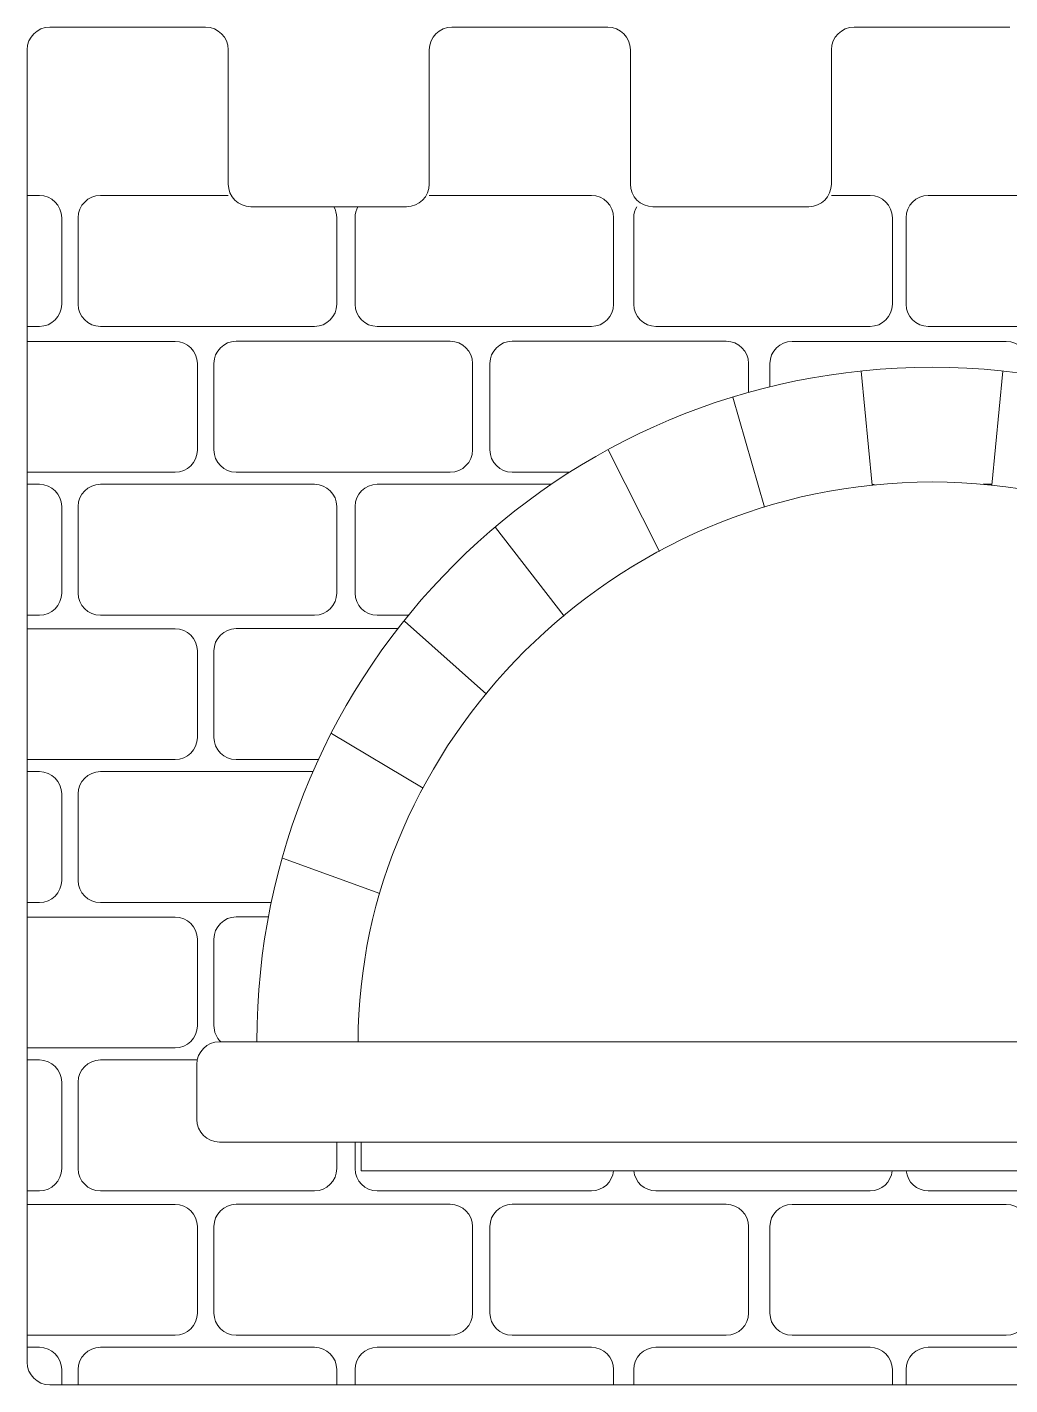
# Model space of a CAD drawing. Header units: millimetres. Extents: x -1420 to -489, y -454 to 898.
# Drawn here: x -1181.9 to -964.7, y 598.1 to 898.1 of the extents above; entities that cross this region are included whole.
import ezdxf

# ---------------------------------------------------------------- set-up
doc = ezdxf.new("R2010")
doc.units = ezdxf.units.MM
doc.header["$MEASUREMENT"] = 0
doc.layers.add('Layer 1', color=7, linetype='Continuous')

msp = doc.modelspace()

# ---------------------------------------------------------------- linework, layer by layer
at = {"layer": 'Layer 1', "color": 1, "lineweight": 20}
for points, knots in [([(-1142.4549, 898.0679), (-1142.4549, 898.0679), (-1176.8949, 898.0679), (-1176.8949, 898.0679), (-1176.8949, 898.0679), (-1179.6488, 898.0679), (-1181.8949, 895.8218), (-1181.8949, 893.0679), (-1181.8949, 893.0679), (-1181.8949, 893.0679), (-1181.8949, 603.0679), (-1181.8949, 603.0679), (-1181.8949, 603.0679), (-1181.8949, 600.314), (-1179.6488, 598.0679), (-1176.8949, 598.0679), (-1176.8949, 598.0679), (-1176.8949, 598.0679), (-786.8949, 598.0679), (-786.8949, 598.0679), (-786.8949, 598.0679), (-784.141, 598.0679), (-781.8949, 600.314), (-781.8949, 603.0679), (-781.8949, 603.0679), (-781.8949, 603.0679), (-781.8949, 893.0679), (-781.8949, 893.0679), (-781.8949, 893.0679), (-781.8949, 895.8218), (-784.141, 898.0679), (-786.8949, 898.0679), (-786.8949, 898.0679), (-786.8949, 898.0679), (-821.3739, 898.0679), (-821.3739, 898.0679)], [0, 0, 0, 0, 0.1, 0.1, 0.1, 0.1, 0.2, 0.2, 0.2, 0.2, 0.3, 0.3, 0.3, 0.3, 0.4, 0.4, 0.4, 0.4, 0.5, 0.5, 0.5, 0.5, 0.6, 0.6, 0.6, 0.6, 0.7, 0.7, 0.7, 0.7, 0.8, 0.8, 0.8, 0.8, 1, 1, 1, 1]), ([(-1142.4549, 898.0679), (-1139.6935, 898.0679), (-1137.4549, 895.8293), (-1137.4549, 893.0679), (-1137.4549, 893.0679), (-1137.4549, 893.0677), (-1137.4549, 893.0675), (-1137.4549, 893.0673)], [0, 0, 0, 0, 0.33333333, 0.33333333, 0.33333333, 0.33333333, 1, 1, 1, 1]), ([(-1088.0154, 898.0679), (-1090.7768, 898.0679), (-1093.0154, 895.8293), (-1093.0154, 893.0679), (-1093.0154, 893.0679), (-1093.0154, 893.0677), (-1093.0154, 893.0675), (-1093.0154, 893.0673)], [0, 0, 0, 0, 0.33333333, 0.33333333, 0.33333333, 0.33333333, 1, 1, 1, 1]), ([(-1053.5749, 898.0679), (-1050.8135, 898.0679), (-1048.5749, 895.8293), (-1048.5749, 893.0679), (-1048.5749, 893.0679), (-1048.5749, 893.0677), (-1048.5749, 893.0675), (-1048.5749, 893.0673)], [0, 0, 0, 0, 0.33333333, 0.33333333, 0.33333333, 0.33333333, 1, 1, 1, 1]), ([(-999.1349, 898.0679), (-1001.8963, 898.0679), (-1004.1349, 895.8293), (-1004.1349, 893.0679), (-1004.1349, 893.0679), (-1004.1349, 893.0677), (-1004.1349, 893.0675), (-1004.1349, 893.0673)], [0, 0, 0, 0, 0.33333333, 0.33333333, 0.33333333, 0.33333333, 1, 1, 1, 1]), ([(-1093.0149, 893.1393), (-1093.0149, 893.1393), (-1093.0149, 863.3891), (-1093.0149, 863.3891), (-1093.0149, 863.3891), (-1093.0149, 860.6352), (-1095.261, 858.3891), (-1098.0149, 858.3891), (-1098.0149, 858.3891), (-1098.0149, 858.3891), (-1132.4549, 858.3891), (-1132.4549, 858.3891), (-1132.4549, 858.3891), (-1135.2088, 858.3891), (-1137.4549, 860.6352), (-1137.4549, 863.3891), (-1137.4549, 863.3891), (-1137.4549, 863.3891), (-1137.4549, 893.0679), (-1137.4549, 893.0679)], [0, 0, 0, 0, 0.16666667, 0.16666667, 0.16666667, 0.16666667, 0.33333333, 0.33333333, 0.33333333, 0.33333333, 0.5, 0.5, 0.5, 0.5, 0.66666667, 0.66666667, 0.66666667, 0.66666667, 1, 1, 1, 1]), ([(-1004.1349, 893.0679), (-1004.1349, 893.0679), (-1004.1349, 863.3891), (-1004.1349, 863.3891), (-1004.1349, 863.3891), (-1004.1349, 860.6352), (-1006.381, 858.3891), (-1009.1349, 858.3891), (-1009.1349, 858.3891), (-1009.1349, 858.3891), (-1043.5749, 858.3891), (-1043.5749, 858.3891), (-1043.5749, 858.3891), (-1046.3288, 858.3891), (-1048.5749, 860.6352), (-1048.5749, 863.3891), (-1048.5749, 863.3891), (-1048.5749, 863.3891), (-1048.5749, 893.0679), (-1048.5749, 893.0679)], [0, 0, 0, 0, 0.16666667, 0.16666667, 0.16666667, 0.16666667, 0.33333333, 0.33333333, 0.33333333, 0.33333333, 0.5, 0.5, 0.5, 0.5, 0.66666667, 0.66666667, 0.66666667, 0.66666667, 1, 1, 1, 1]), ([(-1108.7362, 673.8845), (-1108.7362, 739.2188), (-1052.7464, 797.5682), (-981.8949, 797.5682), (-981.8949, 797.5682), (-911.0434, 797.5682), (-855.0536, 739.2188), (-855.0536, 673.8845)], [0, 0, 0, 0, 0.33333333, 0.33333333, 0.33333333, 0.33333333, 1, 1, 1, 1])]:
    msp.add_open_spline(points, degree=3, knots=knots, dxfattribs=at)
for points in [[(-1053.5749, 898.0679), (-1053.5749, 898.0679), (-1088.0154, 898.0679), (-1088.0154, 898.0679)], [(-964.6949, 898.0679), (-964.6949, 898.0679), (-999.1349, 898.0679), (-999.1349, 898.0679)], [(-1108.7362, 673.8845), (-1108.7362, 673.8845), (-855.0536, 673.8845), (-855.0536, 673.8845)]]:
    msp.add_open_spline(points, degree=3, dxfattribs=at)
at = {"layer": 'Layer 1', "lineweight": 20}
for points, knots in [([(-1181.8949, 860.8645), (-1181.8949, 860.8645), (-1179.1648, 860.8645), (-1179.1648, 860.8645), (-1179.1648, 860.8645), (-1176.466, 860.8645), (-1174.2648, 858.6633), (-1174.2648, 855.9645), (-1174.2648, 855.9645), (-1174.2648, 855.9645), (-1174.2648, 836.8367), (-1174.2648, 836.8367), (-1174.2648, 836.8367), (-1174.2648, 834.1379), (-1176.466, 831.9367), (-1179.1648, 831.9367), (-1179.1648, 831.9367), (-1179.1648, 831.9367), (-1181.8949, 831.9367), (-1181.8949, 831.9367)], [0, 0, 0, 0, 0.16666667, 0.16666667, 0.16666667, 0.16666667, 0.33333333, 0.33333333, 0.33333333, 0.33333333, 0.5, 0.5, 0.5, 0.5, 0.66666667, 0.66666667, 0.66666667, 0.66666667, 1, 1, 1, 1]), ([(-1137.4549, 860.8645), (-1137.4549, 860.8645), (-1165.7148, 860.8645), (-1165.7148, 860.8645), (-1165.7148, 860.8645), (-1168.4136, 860.8645), (-1170.6148, 858.6633), (-1170.6148, 855.9645), (-1170.6148, 855.9645), (-1170.6148, 855.9645), (-1170.6148, 836.8366), (-1170.6148, 836.8366), (-1170.6148, 836.8366), (-1170.6147, 834.1378), (-1168.4136, 831.9367), (-1165.7148, 831.9367), (-1165.7148, 831.9367), (-1165.7148, 831.9367), (-1118.3648, 831.9367), (-1118.3648, 831.9367), (-1118.3648, 831.9367), (-1115.666, 831.9367), (-1113.4648, 834.1379), (-1113.4648, 836.8367), (-1113.4648, 836.8367), (-1113.4648, 836.8367), (-1113.4648, 855.9645), (-1113.4648, 855.9645), (-1113.4648, 855.9645), (-1113.4648, 856.8454), (-1113.6994, 857.6735), (-1114.1092, 858.3891)], [0, 0, 0, 0, 0.11111111, 0.11111111, 0.11111111, 0.11111111, 0.22222222, 0.22222222, 0.22222222, 0.22222222, 0.33333333, 0.33333333, 0.33333333, 0.33333333, 0.44444444, 0.44444444, 0.44444444, 0.44444444, 0.55555556, 0.55555556, 0.55555556, 0.55555556, 0.66666667, 0.66666667, 0.66666667, 0.66666667, 0.77777778, 0.77777778, 0.77777778, 0.77777778, 1, 1, 1, 1]), ([(-1093.0149, 860.8645), (-1093.0149, 860.8645), (-1057.1648, 860.8645), (-1057.1648, 860.8645), (-1057.1648, 860.8645), (-1054.466, 860.8645), (-1052.2648, 858.6633), (-1052.2648, 855.9645), (-1052.2648, 855.9645), (-1052.2648, 855.9645), (-1052.2648, 836.8367), (-1052.2648, 836.8367), (-1052.2648, 836.8367), (-1052.2648, 834.1379), (-1054.466, 831.9367), (-1057.1648, 831.9367), (-1057.1648, 831.9367), (-1057.1648, 831.9367), (-1104.5148, 831.9367), (-1104.5148, 831.9367), (-1104.5148, 831.9367), (-1107.2136, 831.9367), (-1109.4147, 834.1378), (-1109.4148, 836.8366), (-1109.4148, 836.8366), (-1109.4148, 836.8366), (-1109.4148, 855.9645), (-1109.4148, 855.9645), (-1109.4148, 855.9645), (-1109.4148, 856.8455), (-1109.1802, 857.6735), (-1108.7704, 858.3891)], [0, 0, 0, 0, 0.11111111, 0.11111111, 0.11111111, 0.11111111, 0.22222222, 0.22222222, 0.22222222, 0.22222222, 0.33333333, 0.33333333, 0.33333333, 0.33333333, 0.44444444, 0.44444444, 0.44444444, 0.44444444, 0.55555556, 0.55555556, 0.55555556, 0.55555556, 0.66666667, 0.66666667, 0.66666667, 0.66666667, 0.77777778, 0.77777778, 0.77777778, 0.77777778, 1, 1, 1, 1]), ([(-1004.1349, 860.8645), (-1004.1349, 860.8645), (-995.5648, 860.8645), (-995.5648, 860.8645), (-995.5648, 860.8645), (-992.866, 860.8645), (-990.6648, 858.6633), (-990.6648, 855.9645), (-990.6648, 855.9645), (-990.6648, 855.9645), (-990.6648, 836.8367), (-990.6648, 836.8367), (-990.6648, 836.8367), (-990.6648, 834.1379), (-992.866, 831.9367), (-995.5648, 831.9367), (-995.5648, 831.9367), (-995.5648, 831.9367), (-1042.9148, 831.9367), (-1042.9148, 831.9367), (-1042.9148, 831.9367), (-1045.6136, 831.9367), (-1047.8147, 834.1378), (-1047.8148, 836.8366), (-1047.8148, 836.8366), (-1047.8148, 836.8366), (-1047.8148, 855.9645), (-1047.8148, 855.9645), (-1047.8148, 855.9645), (-1047.8148, 856.8455), (-1047.5802, 857.6735), (-1047.1704, 858.3891)], [0, 0, 0, 0, 0.11111111, 0.11111111, 0.11111111, 0.11111111, 0.22222222, 0.22222222, 0.22222222, 0.22222222, 0.33333333, 0.33333333, 0.33333333, 0.33333333, 0.44444444, 0.44444444, 0.44444444, 0.44444444, 0.55555556, 0.55555556, 0.55555556, 0.55555556, 0.66666667, 0.66666667, 0.66666667, 0.66666667, 0.77777778, 0.77777778, 0.77777778, 0.77777778, 1, 1, 1, 1]), ([(-959.6949, 860.8645), (-959.6949, 860.8645), (-982.7148, 860.8645), (-982.7148, 860.8645), (-982.7148, 860.8645), (-985.4136, 860.8645), (-987.6148, 858.6633), (-987.6148, 855.9645), (-987.6148, 855.9645), (-987.6148, 855.9645), (-987.6148, 836.8366), (-987.6148, 836.8366), (-987.6148, 836.8366), (-987.6147, 834.1378), (-985.4136, 831.9367), (-982.7148, 831.9367), (-982.7148, 831.9367), (-982.7148, 831.9367), (-935.3648, 831.9367), (-935.3648, 831.9367), (-935.3648, 831.9367), (-932.666, 831.9367), (-930.4648, 834.1379), (-930.4648, 836.8367), (-930.4648, 836.8367), (-930.4648, 836.8367), (-930.4648, 855.9645), (-930.4648, 855.9645), (-930.4648, 855.9645), (-930.4648, 856.8454), (-930.6994, 857.6735), (-931.1092, 858.3891)], [0, 0, 0, 0, 0.11111111, 0.11111111, 0.11111111, 0.11111111, 0.22222222, 0.22222222, 0.22222222, 0.22222222, 0.33333333, 0.33333333, 0.33333333, 0.33333333, 0.44444444, 0.44444444, 0.44444444, 0.44444444, 0.55555556, 0.55555556, 0.55555556, 0.55555556, 0.66666667, 0.66666667, 0.66666667, 0.66666667, 0.77777778, 0.77777778, 0.77777778, 0.77777778, 1, 1, 1, 1]), ([(-1181.8949, 828.6382), (-1181.8949, 828.6382), (-1149.1787, 828.6382), (-1149.1787, 828.6382), (-1149.1787, 828.6382), (-1146.4799, 828.6382), (-1144.2787, 826.437), (-1144.2787, 823.7382), (-1144.2787, 823.7382), (-1144.2787, 823.7382), (-1144.2787, 804.6104), (-1144.2787, 804.6104), (-1144.2787, 804.6104), (-1144.2787, 801.9116), (-1146.4799, 799.7104), (-1149.1787, 799.7104), (-1149.1787, 799.7104), (-1149.1787, 799.7104), (-1181.8949, 799.7104), (-1181.8949, 799.7104)], [0, 0, 0, 0, 0.16666667, 0.16666667, 0.16666667, 0.16666667, 0.33333333, 0.33333333, 0.33333333, 0.33333333, 0.5, 0.5, 0.5, 0.5, 0.66666667, 0.66666667, 0.66666667, 0.66666667, 1, 1, 1, 1]), ([(-1135.7148, 828.6645), (-1135.7148, 828.6645), (-1088.3648, 828.6645), (-1088.3648, 828.6645), (-1088.3648, 828.6645), (-1085.666, 828.6645), (-1083.4648, 826.4633), (-1083.4648, 823.7645), (-1083.4648, 823.7645), (-1083.4648, 823.7645), (-1083.4648, 804.6367), (-1083.4648, 804.6367), (-1083.4648, 804.6367), (-1083.4648, 801.9379), (-1085.666, 799.7367), (-1088.3648, 799.7367), (-1088.3648, 799.7367), (-1088.3648, 799.7367), (-1135.7148, 799.7367), (-1135.7148, 799.7367), (-1135.7148, 799.7367), (-1138.4136, 799.7367), (-1140.6147, 801.9378), (-1140.6148, 804.6366), (-1140.6148, 804.6366), (-1140.6148, 804.6366), (-1140.6148, 823.7645), (-1140.6148, 823.7645), (-1140.6148, 823.7645), (-1140.6148, 826.4633), (-1138.4136, 828.6645), (-1135.7148, 828.6645)], [0, 0, 0, 0, 0.11111111, 0.11111111, 0.11111111, 0.11111111, 0.22222222, 0.22222222, 0.22222222, 0.22222222, 0.33333333, 0.33333333, 0.33333333, 0.33333333, 0.44444444, 0.44444444, 0.44444444, 0.44444444, 0.55555556, 0.55555556, 0.55555556, 0.55555556, 0.66666667, 0.66666667, 0.66666667, 0.66666667, 0.77777778, 0.77777778, 0.77777778, 0.77777778, 1, 1, 1, 1]), ([(-1022.4648, 817.3596), (-1022.4648, 817.3596), (-1022.4648, 823.7645), (-1022.4648, 823.7645), (-1022.4648, 823.7645), (-1022.4648, 826.4633), (-1024.666, 828.6645), (-1027.3648, 828.6645), (-1027.3648, 828.6645), (-1027.3648, 828.6645), (-1074.7148, 828.6645), (-1074.7148, 828.6645), (-1074.7148, 828.6645), (-1077.4136, 828.6645), (-1079.6148, 826.4633), (-1079.6148, 823.7645), (-1079.6148, 823.7645), (-1079.6148, 823.7645), (-1079.6148, 804.6366), (-1079.6148, 804.6366), (-1079.6148, 804.6366), (-1079.6147, 801.9378), (-1077.4136, 799.7367), (-1074.7148, 799.7367), (-1074.7148, 799.7367), (-1074.7148, 799.7367), (-1061.9879, 799.7367), (-1061.9879, 799.7367)], [0, 0, 0, 0, 0.125, 0.125, 0.125, 0.125, 0.25, 0.25, 0.25, 0.25, 0.375, 0.375, 0.375, 0.375, 0.5, 0.5, 0.5, 0.5, 0.625, 0.625, 0.625, 0.625, 0.75, 0.75, 0.75, 0.75, 1, 1, 1, 1]), ([(-960.5801, 821.4032), (-960.5801, 821.4032), (-960.5801, 823.7381), (-960.5801, 823.7381), (-960.5801, 823.7381), (-960.5801, 826.4369), (-962.7813, 828.6381), (-965.4801, 828.6381), (-965.4801, 828.6381), (-965.4801, 828.6381), (-1012.8301, 828.6381), (-1012.8301, 828.6381), (-1012.8301, 828.6381), (-1015.5289, 828.6381), (-1017.7301, 826.4369), (-1017.7301, 823.7381), (-1017.7301, 823.7381), (-1017.7301, 823.7381), (-1017.7301, 818.6022), (-1017.7301, 818.6022)], [0, 0, 0, 0, 0.16666667, 0.16666667, 0.16666667, 0.16666667, 0.33333333, 0.33333333, 0.33333333, 0.33333333, 0.5, 0.5, 0.5, 0.5, 0.66666667, 0.66666667, 0.66666667, 0.66666667, 1, 1, 1, 1]), ([(-1131.1199, 673.8845), (-1131.1199, 756.4021), (-1064.457, 822.9027), (-981.8949, 822.9027), (-981.8949, 822.9027), (-899.3328, 822.9027), (-832.6699, 756.4021), (-832.6699, 673.8845)], [0, 0, 0, 0, 0.33333333, 0.33333333, 0.33333333, 0.33333333, 1, 1, 1, 1]), ([(-1181.8949, 797.0645), (-1181.8949, 797.0645), (-1179.1648, 797.0645), (-1179.1648, 797.0645), (-1179.1648, 797.0645), (-1176.466, 797.0645), (-1174.2648, 794.8633), (-1174.2648, 792.1645), (-1174.2648, 792.1645), (-1174.2648, 792.1645), (-1174.2648, 773.0367), (-1174.2648, 773.0367), (-1174.2648, 773.0367), (-1174.2648, 770.3379), (-1176.466, 768.1367), (-1179.1648, 768.1367), (-1179.1648, 768.1367), (-1179.1648, 768.1367), (-1181.8949, 768.1367), (-1181.8949, 768.1367)], [0, 0, 0, 0, 0.16666667, 0.16666667, 0.16666667, 0.16666667, 0.33333333, 0.33333333, 0.33333333, 0.33333333, 0.5, 0.5, 0.5, 0.5, 0.66666667, 0.66666667, 0.66666667, 0.66666667, 1, 1, 1, 1]), ([(-1165.7148, 797.0645), (-1165.7148, 797.0645), (-1118.3648, 797.0645), (-1118.3648, 797.0645), (-1118.3648, 797.0645), (-1115.666, 797.0645), (-1113.4648, 794.8633), (-1113.4648, 792.1645), (-1113.4648, 792.1645), (-1113.4648, 792.1645), (-1113.4648, 773.0367), (-1113.4648, 773.0367), (-1113.4648, 773.0367), (-1113.4648, 770.3379), (-1115.666, 768.1367), (-1118.3648, 768.1367), (-1118.3648, 768.1367), (-1118.3648, 768.1367), (-1165.7148, 768.1367), (-1165.7148, 768.1367), (-1165.7148, 768.1367), (-1168.4136, 768.1367), (-1170.6147, 770.3378), (-1170.6148, 773.0366), (-1170.6148, 773.0366), (-1170.6148, 773.0366), (-1170.6148, 792.1645), (-1170.6148, 792.1645), (-1170.6148, 792.1645), (-1170.6148, 794.8633), (-1168.4136, 797.0645), (-1165.7148, 797.0645)], [0, 0, 0, 0, 0.11111111, 0.11111111, 0.11111111, 0.11111111, 0.22222222, 0.22222222, 0.22222222, 0.22222222, 0.33333333, 0.33333333, 0.33333333, 0.33333333, 0.44444444, 0.44444444, 0.44444444, 0.44444444, 0.55555556, 0.55555556, 0.55555556, 0.55555556, 0.66666667, 0.66666667, 0.66666667, 0.66666667, 0.77777778, 0.77777778, 0.77777778, 0.77777778, 1, 1, 1, 1]), ([(-1066.0503, 797.0645), (-1066.0503, 797.0645), (-1104.5148, 797.0645), (-1104.5148, 797.0645), (-1104.5148, 797.0645), (-1107.2136, 797.0645), (-1109.4148, 794.8633), (-1109.4148, 792.1645), (-1109.4148, 792.1645), (-1109.4148, 792.1645), (-1109.4148, 773.0366), (-1109.4148, 773.0366), (-1109.4148, 773.0366), (-1109.4147, 770.3378), (-1107.2136, 768.1367), (-1104.5148, 768.1367), (-1104.5148, 768.1367), (-1104.5148, 768.1367), (-1097.6072, 768.1367), (-1097.6072, 768.1367)], [0, 0, 0, 0, 0.16666667, 0.16666667, 0.16666667, 0.16666667, 0.33333333, 0.33333333, 0.33333333, 0.33333333, 0.5, 0.5, 0.5, 0.5, 0.66666667, 0.66666667, 0.66666667, 0.66666667, 1, 1, 1, 1]), ([(-1181.8949, 765.1382), (-1181.8949, 765.1382), (-1149.1787, 765.1382), (-1149.1787, 765.1382), (-1149.1787, 765.1382), (-1146.4799, 765.1382), (-1144.2787, 762.937), (-1144.2787, 760.2382), (-1144.2787, 760.2382), (-1144.2787, 760.2382), (-1144.2787, 741.1104), (-1144.2787, 741.1104), (-1144.2787, 741.1104), (-1144.2787, 738.4116), (-1146.4799, 736.2104), (-1149.1787, 736.2104), (-1149.1787, 736.2104), (-1149.1787, 736.2104), (-1181.8949, 736.2104), (-1181.8949, 736.2104)], [0, 0, 0, 0, 0.16666667, 0.16666667, 0.16666667, 0.16666667, 0.33333333, 0.33333333, 0.33333333, 0.33333333, 0.5, 0.5, 0.5, 0.5, 0.66666667, 0.66666667, 0.66666667, 0.66666667, 1, 1, 1, 1]), ([(-1099.9733, 765.1645), (-1099.9733, 765.1645), (-1135.7148, 765.1645), (-1135.7148, 765.1645), (-1135.7148, 765.1645), (-1138.4136, 765.1645), (-1140.6148, 762.9633), (-1140.6148, 760.2645), (-1140.6148, 760.2645), (-1140.6148, 760.2645), (-1140.6148, 741.1366), (-1140.6148, 741.1366), (-1140.6148, 741.1366), (-1140.6147, 738.4378), (-1138.4136, 736.2367), (-1135.7148, 736.2367), (-1135.7148, 736.2367), (-1135.7148, 736.2367), (-1117.5355, 736.2367), (-1117.5355, 736.2367)], [0, 0, 0, 0, 0.16666667, 0.16666667, 0.16666667, 0.16666667, 0.33333333, 0.33333333, 0.33333333, 0.33333333, 0.5, 0.5, 0.5, 0.5, 0.66666667, 0.66666667, 0.66666667, 0.66666667, 1, 1, 1, 1]), ([(-1181.8949, 733.5645), (-1181.8949, 733.5645), (-1179.1648, 733.5645), (-1179.1648, 733.5645), (-1179.1648, 733.5645), (-1176.466, 733.5645), (-1174.2648, 731.3633), (-1174.2648, 728.6645), (-1174.2648, 728.6645), (-1174.2648, 728.6645), (-1174.2648, 709.5367), (-1174.2648, 709.5367), (-1174.2648, 709.5367), (-1174.2648, 706.8379), (-1176.466, 704.6367), (-1179.1648, 704.6367), (-1179.1648, 704.6367), (-1179.1648, 704.6367), (-1181.8949, 704.6367), (-1181.8949, 704.6367)], [0, 0, 0, 0, 0.16666667, 0.16666667, 0.16666667, 0.16666667, 0.33333333, 0.33333333, 0.33333333, 0.33333333, 0.5, 0.5, 0.5, 0.5, 0.66666667, 0.66666667, 0.66666667, 0.66666667, 1, 1, 1, 1]), ([(-1118.7334, 733.5645), (-1118.7334, 733.5645), (-1165.7148, 733.5645), (-1165.7148, 733.5645), (-1165.7148, 733.5645), (-1168.4136, 733.5645), (-1170.6148, 731.3633), (-1170.6148, 728.6645), (-1170.6148, 728.6645), (-1170.6148, 728.6645), (-1170.6148, 709.5366), (-1170.6148, 709.5366), (-1170.6148, 709.5366), (-1170.6147, 706.8378), (-1168.4136, 704.6367), (-1165.7148, 704.6367), (-1165.7148, 704.6367), (-1165.7148, 704.6367), (-1127.9584, 704.6367), (-1127.9584, 704.6367)], [0, 0, 0, 0, 0.16666667, 0.16666667, 0.16666667, 0.16666667, 0.33333333, 0.33333333, 0.33333333, 0.33333333, 0.5, 0.5, 0.5, 0.5, 0.66666667, 0.66666667, 0.66666667, 0.66666667, 1, 1, 1, 1]), ([(-1181.8949, 701.4382), (-1181.8949, 701.4382), (-1149.1787, 701.4382), (-1149.1787, 701.4382), (-1149.1787, 701.4382), (-1146.4799, 701.4382), (-1144.2787, 699.237), (-1144.2787, 696.5382), (-1144.2787, 696.5382), (-1144.2787, 696.5382), (-1144.2787, 677.4104), (-1144.2787, 677.4104), (-1144.2787, 677.4104), (-1144.2787, 674.7116), (-1146.4799, 672.5104), (-1149.1787, 672.5104), (-1149.1787, 672.5104), (-1149.1787, 672.5104), (-1181.8949, 672.5104), (-1181.8949, 672.5104)], [0, 0, 0, 0, 0.16666667, 0.16666667, 0.16666667, 0.16666667, 0.33333333, 0.33333333, 0.33333333, 0.33333333, 0.5, 0.5, 0.5, 0.5, 0.66666667, 0.66666667, 0.66666667, 0.66666667, 1, 1, 1, 1]), ([(-1128.5852, 701.4645), (-1128.5852, 701.4645), (-1135.7148, 701.4645), (-1135.7148, 701.4645), (-1135.7148, 701.4645), (-1138.4136, 701.4645), (-1140.6148, 699.2633), (-1140.6148, 696.5645), (-1140.6148, 696.5645), (-1140.6148, 696.5645), (-1140.6148, 677.4366), (-1140.6148, 677.4366), (-1140.6148, 677.4366), (-1140.6147, 676.0409), (-1140.026, 674.7784), (-1139.0843, 673.8845)], [0, 0, 0, 0, 0.2, 0.2, 0.2, 0.2, 0.4, 0.4, 0.4, 0.4, 0.6, 0.6, 0.6, 0.6, 1, 1, 1, 1]), ([(-1108.7362, 673.8845), (-1108.7362, 673.8845), (-1139.3949, 673.8845), (-1139.3949, 673.8845), (-1139.3949, 673.8845), (-1142.1488, 673.8845), (-1144.3949, 671.6384), (-1144.3949, 668.8845), (-1144.3949, 668.8845), (-1144.3949, 668.8845), (-1144.3949, 656.7268), (-1144.3949, 656.7268), (-1144.3949, 656.7268), (-1144.3949, 653.9729), (-1142.1488, 651.7268), (-1139.3949, 651.7268), (-1139.3949, 651.7268), (-1139.3949, 651.7268), (-824.3949, 651.7268), (-824.3949, 651.7268), (-824.3949, 651.7268), (-821.641, 651.7268), (-819.3949, 653.9729), (-819.3949, 656.7268), (-819.3949, 656.7268), (-819.3949, 656.7268), (-819.3949, 668.8845), (-819.3949, 668.8845), (-819.3949, 668.8845), (-819.3949, 671.6384), (-821.641, 673.8845), (-824.3949, 673.8845), (-824.3949, 673.8845), (-824.3949, 673.8845), (-855.0537, 673.8845), (-855.0537, 673.8845)], [0, 0, 0, 0, 0.1, 0.1, 0.1, 0.1, 0.2, 0.2, 0.2, 0.2, 0.3, 0.3, 0.3, 0.3, 0.4, 0.4, 0.4, 0.4, 0.5, 0.5, 0.5, 0.5, 0.6, 0.6, 0.6, 0.6, 0.7, 0.7, 0.7, 0.7, 0.8, 0.8, 0.8, 0.8, 1, 1, 1, 1]), ([(-1181.8949, 669.8645), (-1181.8949, 669.8645), (-1179.1648, 669.8645), (-1179.1648, 669.8645), (-1179.1648, 669.8645), (-1176.466, 669.8645), (-1174.2648, 667.6633), (-1174.2648, 664.9645), (-1174.2648, 664.9645), (-1174.2648, 664.9645), (-1174.2648, 645.8367), (-1174.2648, 645.8367), (-1174.2648, 645.8367), (-1174.2648, 643.1379), (-1176.466, 640.9367), (-1179.1648, 640.9367), (-1179.1648, 640.9367), (-1179.1648, 640.9367), (-1181.8949, 640.9366), (-1181.8949, 640.9366)], [0, 0, 0, 0, 0.16666667, 0.16666667, 0.16666667, 0.16666667, 0.33333333, 0.33333333, 0.33333333, 0.33333333, 0.5, 0.5, 0.5, 0.5, 0.66666667, 0.66666667, 0.66666667, 0.66666667, 1, 1, 1, 1]), ([(-1144.3949, 669.8645), (-1144.3949, 669.8645), (-1165.7148, 669.8645), (-1165.7148, 669.8645), (-1165.7148, 669.8645), (-1168.4136, 669.8645), (-1170.6148, 667.6633), (-1170.6148, 664.9645), (-1170.6148, 664.9645), (-1170.6148, 664.9645), (-1170.6148, 645.8366), (-1170.6148, 645.8366), (-1170.6148, 645.8366), (-1170.6147, 643.1378), (-1168.4136, 640.9367), (-1165.7148, 640.9367), (-1165.7148, 640.9367), (-1165.7148, 640.9367), (-1118.3648, 640.9367), (-1118.3648, 640.9367), (-1118.3648, 640.9367), (-1115.666, 640.9367), (-1113.4648, 643.1379), (-1113.4648, 645.8367), (-1113.4648, 645.8367), (-1113.4648, 645.8367), (-1113.4648, 651.7268), (-1113.4648, 651.7268)], [0, 0, 0, 0, 0.125, 0.125, 0.125, 0.125, 0.25, 0.25, 0.25, 0.25, 0.375, 0.375, 0.375, 0.375, 0.5, 0.5, 0.5, 0.5, 0.625, 0.625, 0.625, 0.625, 0.75, 0.75, 0.75, 0.75, 1, 1, 1, 1]), ([(-1052.2863, 645.3763), (-1052.5195, 642.892), (-1054.6213, 640.9367), (-1057.1648, 640.9367), (-1057.1648, 640.9367), (-1057.1648, 640.9367), (-1104.5148, 640.9367), (-1104.5148, 640.9367), (-1104.5148, 640.9367), (-1107.2136, 640.9367), (-1109.4147, 643.1378), (-1109.4148, 645.8366), (-1109.4148, 645.8366), (-1109.4148, 645.8366), (-1109.4148, 651.7268), (-1109.4148, 651.7268)], [0, 0, 0, 0, 0.2, 0.2, 0.2, 0.2, 0.4, 0.4, 0.4, 0.4, 0.6, 0.6, 0.6, 0.6, 1, 1, 1, 1]), ([(-990.6863, 645.3763), (-990.9195, 642.892), (-993.0213, 640.9367), (-995.5648, 640.9367), (-995.5648, 640.9367), (-995.5648, 640.9367), (-1042.9148, 640.9367), (-1042.9148, 640.9367), (-1042.9148, 640.9367), (-1045.4584, 640.9367), (-1047.56, 642.8919), (-1047.7933, 645.3763)], [0, 0, 0, 0, 0.25, 0.25, 0.25, 0.25, 0.5, 0.5, 0.5, 0.5, 1, 1, 1, 1]), ([(-930.4863, 645.3763), (-930.7195, 642.892), (-932.8213, 640.9367), (-935.3648, 640.9367), (-935.3648, 640.9367), (-935.3648, 640.9367), (-982.7148, 640.9367), (-982.7148, 640.9367), (-982.7148, 640.9367), (-985.2584, 640.9367), (-987.36, 642.8919), (-987.5933, 645.3763)], [0, 0, 0, 0, 0.25, 0.25, 0.25, 0.25, 0.5, 0.5, 0.5, 0.5, 1, 1, 1, 1]), ([(-1181.8949, 637.9382), (-1181.8949, 637.9382), (-1149.1787, 637.9382), (-1149.1787, 637.9382), (-1149.1787, 637.9382), (-1146.4799, 637.9382), (-1144.2787, 635.737), (-1144.2787, 633.0382), (-1144.2787, 633.0382), (-1144.2787, 633.0382), (-1144.2787, 613.9104), (-1144.2787, 613.9104), (-1144.2787, 613.9104), (-1144.2787, 611.2116), (-1146.4799, 609.0104), (-1149.1787, 609.0104), (-1149.1787, 609.0104), (-1149.1787, 609.0104), (-1181.8949, 609.0104), (-1181.8949, 609.0104)], [0, 0, 0, 0, 0.16666667, 0.16666667, 0.16666667, 0.16666667, 0.33333333, 0.33333333, 0.33333333, 0.33333333, 0.5, 0.5, 0.5, 0.5, 0.66666667, 0.66666667, 0.66666667, 0.66666667, 1, 1, 1, 1]), ([(-1135.7148, 637.9645), (-1135.7148, 637.9645), (-1088.3648, 637.9645), (-1088.3648, 637.9645), (-1088.3648, 637.9645), (-1085.666, 637.9645), (-1083.4648, 635.7633), (-1083.4648, 633.0645), (-1083.4648, 633.0645), (-1083.4648, 633.0645), (-1083.4648, 613.9367), (-1083.4648, 613.9367), (-1083.4648, 613.9367), (-1083.4648, 611.2379), (-1085.666, 609.0367), (-1088.3648, 609.0367), (-1088.3648, 609.0367), (-1088.3648, 609.0367), (-1135.7148, 609.0367), (-1135.7148, 609.0367), (-1135.7148, 609.0367), (-1138.4136, 609.0367), (-1140.6147, 611.2378), (-1140.6148, 613.9366), (-1140.6148, 613.9366), (-1140.6148, 613.9366), (-1140.6148, 633.0645), (-1140.6148, 633.0645), (-1140.6148, 633.0645), (-1140.6148, 635.7633), (-1138.4136, 637.9645), (-1135.7148, 637.9645)], [0, 0, 0, 0, 0.11111111, 0.11111111, 0.11111111, 0.11111111, 0.22222222, 0.22222222, 0.22222222, 0.22222222, 0.33333333, 0.33333333, 0.33333333, 0.33333333, 0.44444444, 0.44444444, 0.44444444, 0.44444444, 0.55555556, 0.55555556, 0.55555556, 0.55555556, 0.66666667, 0.66666667, 0.66666667, 0.66666667, 0.77777778, 0.77777778, 0.77777778, 0.77777778, 1, 1, 1, 1]), ([(-1074.7148, 637.9645), (-1074.7148, 637.9645), (-1027.3648, 637.9645), (-1027.3648, 637.9645), (-1027.3648, 637.9645), (-1024.666, 637.9645), (-1022.4648, 635.7633), (-1022.4648, 633.0645), (-1022.4648, 633.0645), (-1022.4648, 633.0645), (-1022.4648, 613.9367), (-1022.4648, 613.9367), (-1022.4648, 613.9367), (-1022.4648, 611.2379), (-1024.666, 609.0367), (-1027.3648, 609.0367), (-1027.3648, 609.0367), (-1027.3648, 609.0367), (-1074.7148, 609.0367), (-1074.7148, 609.0367), (-1074.7148, 609.0367), (-1077.4136, 609.0367), (-1079.6147, 611.2378), (-1079.6148, 613.9366), (-1079.6148, 613.9366), (-1079.6148, 613.9366), (-1079.6148, 633.0645), (-1079.6148, 633.0645), (-1079.6148, 633.0645), (-1079.6148, 635.7633), (-1077.4136, 637.9645), (-1074.7148, 637.9645)], [0, 0, 0, 0, 0.11111111, 0.11111111, 0.11111111, 0.11111111, 0.22222222, 0.22222222, 0.22222222, 0.22222222, 0.33333333, 0.33333333, 0.33333333, 0.33333333, 0.44444444, 0.44444444, 0.44444444, 0.44444444, 0.55555556, 0.55555556, 0.55555556, 0.55555556, 0.66666667, 0.66666667, 0.66666667, 0.66666667, 0.77777778, 0.77777778, 0.77777778, 0.77777778, 1, 1, 1, 1]), ([(-1012.8301, 637.9381), (-1012.8301, 637.9381), (-965.4801, 637.9381), (-965.4801, 637.9381), (-965.4801, 637.9381), (-962.7813, 637.9381), (-960.5801, 635.7369), (-960.5801, 633.0381), (-960.5801, 633.0381), (-960.5801, 633.0381), (-960.5801, 613.9103), (-960.5801, 613.9103), (-960.5801, 613.9103), (-960.5801, 611.2115), (-962.7813, 609.0103), (-965.4801, 609.0103), (-965.4801, 609.0103), (-965.4801, 609.0103), (-1012.8301, 609.0103), (-1012.8301, 609.0103), (-1012.8301, 609.0103), (-1015.5289, 609.0103), (-1017.73, 611.2114), (-1017.7301, 613.9102), (-1017.7301, 613.9102), (-1017.7301, 613.9102), (-1017.7301, 633.0381), (-1017.7301, 633.0381), (-1017.7301, 633.0381), (-1017.7301, 635.7369), (-1015.5289, 637.9381), (-1012.8301, 637.9381)], [0, 0, 0, 0, 0.11111111, 0.11111111, 0.11111111, 0.11111111, 0.22222222, 0.22222222, 0.22222222, 0.22222222, 0.33333333, 0.33333333, 0.33333333, 0.33333333, 0.44444444, 0.44444444, 0.44444444, 0.44444444, 0.55555556, 0.55555556, 0.55555556, 0.55555556, 0.66666667, 0.66666667, 0.66666667, 0.66666667, 0.77777778, 0.77777778, 0.77777778, 0.77777778, 1, 1, 1, 1]), ([(-1181.8949, 606.3645), (-1181.8949, 606.3645), (-1179.1648, 606.3645), (-1179.1648, 606.3645), (-1179.1648, 606.3645), (-1176.466, 606.3645), (-1174.2648, 604.1633), (-1174.2648, 601.4645), (-1174.2648, 601.4645), (-1174.2648, 601.4645), (-1174.2648, 598.0679), (-1174.2648, 598.0679)], [0, 0, 0, 0, 0.25, 0.25, 0.25, 0.25, 0.5, 0.5, 0.5, 0.5, 1, 1, 1, 1]), ([(-1113.4648, 598.0679), (-1113.4648, 598.0679), (-1113.4648, 601.4645), (-1113.4648, 601.4645), (-1113.4648, 601.4645), (-1113.4648, 604.1633), (-1115.666, 606.3645), (-1118.3648, 606.3645), (-1118.3648, 606.3645), (-1118.3648, 606.3645), (-1165.7148, 606.3645), (-1165.7148, 606.3645), (-1165.7148, 606.3645), (-1168.4136, 606.3645), (-1170.6148, 604.1633), (-1170.6148, 601.4645), (-1170.6148, 601.4645), (-1170.6148, 601.4645), (-1170.6148, 598.0679), (-1170.6148, 598.0679)], [0, 0, 0, 0, 0.16666667, 0.16666667, 0.16666667, 0.16666667, 0.33333333, 0.33333333, 0.33333333, 0.33333333, 0.5, 0.5, 0.5, 0.5, 0.66666667, 0.66666667, 0.66666667, 0.66666667, 1, 1, 1, 1]), ([(-1052.2648, 598.0679), (-1052.2648, 598.0679), (-1052.2648, 601.4645), (-1052.2648, 601.4645), (-1052.2648, 601.4645), (-1052.2648, 604.1633), (-1054.466, 606.3645), (-1057.1648, 606.3645), (-1057.1648, 606.3645), (-1057.1648, 606.3645), (-1104.5148, 606.3645), (-1104.5148, 606.3645), (-1104.5148, 606.3645), (-1107.2136, 606.3645), (-1109.4148, 604.1633), (-1109.4148, 601.4645), (-1109.4148, 601.4645), (-1109.4148, 601.4645), (-1109.4148, 598.0679), (-1109.4148, 598.0679)], [0, 0, 0, 0, 0.16666667, 0.16666667, 0.16666667, 0.16666667, 0.33333333, 0.33333333, 0.33333333, 0.33333333, 0.5, 0.5, 0.5, 0.5, 0.66666667, 0.66666667, 0.66666667, 0.66666667, 1, 1, 1, 1]), ([(-990.6648, 598.0679), (-990.6648, 598.0679), (-990.6648, 601.4645), (-990.6648, 601.4645), (-990.6648, 601.4645), (-990.6648, 604.1633), (-992.866, 606.3645), (-995.5648, 606.3645), (-995.5648, 606.3645), (-995.5648, 606.3645), (-1042.9148, 606.3645), (-1042.9148, 606.3645), (-1042.9148, 606.3645), (-1045.6136, 606.3645), (-1047.8148, 604.1633), (-1047.8148, 601.4645), (-1047.8148, 601.4645), (-1047.8148, 601.4645), (-1047.8148, 598.0679), (-1047.8148, 598.0679)], [0, 0, 0, 0, 0.16666667, 0.16666667, 0.16666667, 0.16666667, 0.33333333, 0.33333333, 0.33333333, 0.33333333, 0.5, 0.5, 0.5, 0.5, 0.66666667, 0.66666667, 0.66666667, 0.66666667, 1, 1, 1, 1]), ([(-930.4648, 598.0679), (-930.4648, 598.0679), (-930.4648, 601.4645), (-930.4648, 601.4645), (-930.4648, 601.4645), (-930.4648, 604.1633), (-932.666, 606.3645), (-935.3648, 606.3645), (-935.3648, 606.3645), (-935.3648, 606.3645), (-982.7148, 606.3645), (-982.7148, 606.3645), (-982.7148, 606.3645), (-985.4136, 606.3645), (-987.6148, 604.1633), (-987.6148, 601.4645), (-987.6148, 601.4645), (-987.6148, 601.4645), (-987.6148, 598.0679), (-987.6148, 598.0679)], [0, 0, 0, 0, 0.16666667, 0.16666667, 0.16666667, 0.16666667, 0.33333333, 0.33333333, 0.33333333, 0.33333333, 0.5, 0.5, 0.5, 0.5, 0.66666667, 0.66666667, 0.66666667, 0.66666667, 1, 1, 1, 1])]:
    msp.add_open_spline(points, degree=3, knots=knots, dxfattribs=at)
for points in [[(-997.5727, 822.089), (-997.5727, 822.089), (-995.0912, 796.8771), (-995.0912, 796.8771)], [(-966.2175, 822.089), (-966.2175, 822.089), (-968.699, 796.8771), (-968.699, 796.8771)], [(-1018.9397, 791.9916), (-1018.9397, 791.9916), (-1025.9116, 816.3049), (-1025.9116, 816.3049)], [(-1053.4895, 804.6385), (-1053.4895, 804.6385), (-1042.167, 782.2079), (-1042.167, 782.2079)], [(-994.4701, 796.9409), (-994.6779, 796.9886), (-994.8907, 797.0232), (-995.1076, 797.0433)], [(-970.6217, 797.0645), (-970.6217, 797.0645), (-968.6805, 797.0645), (-968.6805, 797.0645)], [(-1063.2023, 767.9427), (-1063.2023, 767.9427), (-1078.3565, 787.5384), (-1078.3565, 787.5384)], [(-1047.8148, 779.0961), (-1047.8148, 779.0961), (-1047.8148, 778.9528), (-1047.8148, 778.9528)], [(-1063.3523, 768.1367), (-1063.3523, 768.1367), (-1063.1845, 768.1367), (-1063.1845, 768.1367)], [(-1098.4974, 766.8105), (-1098.4974, 766.8105), (-1080.402, 750.6701), (-1080.402, 750.6701)], [(-1094.3496, 729.9152), (-1094.3496, 729.9152), (-1114.597, 741.9983), (-1114.597, 741.9983)], [(-1103.9303, 706.6626), (-1103.9303, 706.6626), (-1125.4929, 714.4118), (-1125.4929, 714.4118)], [(-1108.1012, 645.3763), (-1108.1012, 645.3763), (-1108.1012, 651.7268), (-1108.1012, 651.7268)], [(-1108.1012, 645.3763), (-1108.1012, 645.3763), (-855.6886, 645.3763), (-855.6886, 645.3763)]]:
    msp.add_open_spline(points, degree=3, dxfattribs=at)

doc.saveas('drawing.dxf')
